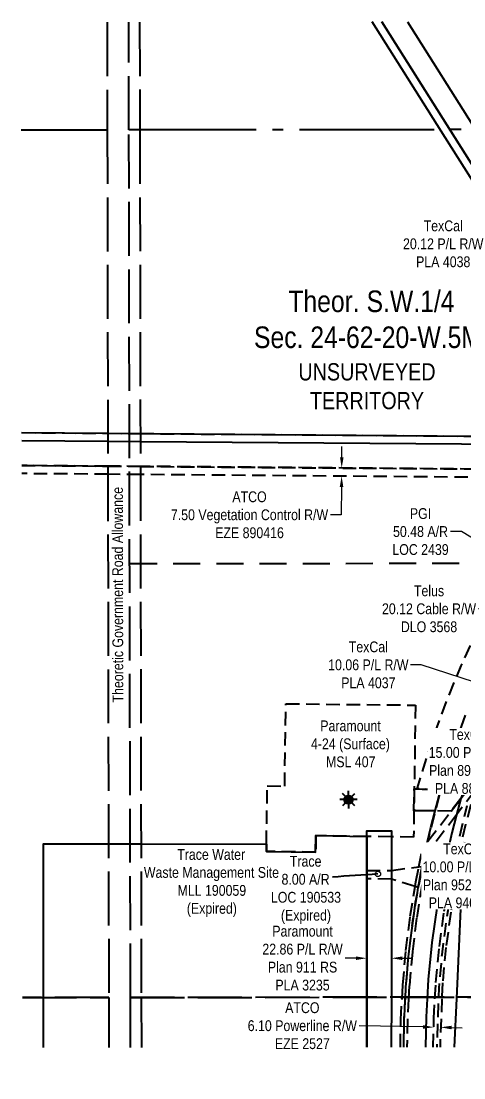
# Model space of a CAD drawing. Extents: x 507940 to 514253, y 6024270 to 6026836.
# Drawn here: x 507940 to 508351, y 6024672 to 6025651 of the extents above; entities that cross this region are included whole.
import ezdxf

# ---------------------------------------------------------------- set-up
doc = ezdxf.new("R2010")
doc.units = 0
doc.header["$LTSCALE"] = 5
doc.header["$PDMODE"] = 3
doc.header["$PDSIZE"] = 5
for name, pattern in [('foc-ACCESSROAD', [3.75, 2.5, -1.25]), ('foc-FLOWLINE', [3.75, 2.5, -1.25]), ('foc-LSD', [8, 5, -3]), ('foc-QUARTERLINE', [33, 25, -3, 2, -3]), ('foc-UNSURVEYED', [12.5, 10, -2.5])]:
    doc.linetypes.add(name, pattern=pattern)
doc.layers.get('Defpoints').update_dxf_attribs({"color": 9})
for name, color, linetype in [('C-SYMBOL', 7, 'Continuous'), ('DRILL-T', 8, 'Continuous'), ('F-AR', 190, 'foc-ACCESSROAD'), ('F-EZE', 190, 'foc-FLOWLINE'), ('F-RW', 190, 'Continuous'), ('F-WS', 190, 'foc-ACCESSROAD'), ('L-ROAD-T', 7, 'Continuous'), ('L-SECQ', 8, 'foc-QUARTERLINE'), ('L-SECTION-LSD', 7, 'foc-LSD'), ('L-UNS-T', 3, 'Continuous'), ('L-USEC', 7, 'foc-UNSURVEYED')]:
    doc.layers.add(name, color=color, linetype=linetype)
for name, color, linetype, lineweight in [('F-AR-T', 190, 'Continuous', 9), ('F-EZE-T', 190, 'Continuous', 9), ('F-RW-T', 190, 'Continuous', 9), ('F-WS-T', 190, 'Continuous', 9)]:
    doc.layers.add(name, color=color, linetype=linetype, lineweight=lineweight)
doc.styles.add('175L', font='ARIALN.TTF', dxfattribs={"height": 20})
doc.styles.add('80CG', font='ARIALN.TTF', dxfattribs={"height": 10})
doc.styles.add('80L', font='ARIALN.TTF', dxfattribs={"height": 10})
doc.dimstyles.new('Compass 5 000', dxfattribs={"dimscale": 5, "dimtxt": 9, "dimasz": 2, "dimexe": 0.2, "dimexo": 0.0625, "dimgap": 0.5, "dimtad": 0, "dimtih": 1, "dimtoh": 1, "dimzin": 0, "dimdsep": 46, "dimtxsty": '80CG', "dimcen": 0.1, "dimse1": 1, "dimse2": 1, "dimclrd": 256, "dimclrt": 256, "dimaunit": 1, "dimadec": 4, "dimazin": 0, "dimtfac": 0.06, "dimtofl": 0, "dimtmove": 0, "dimatfit": 1, "dimfxl": 0.2, "dimtolj": 1, "dimtzin": 0, "dimlwd": -1, "dimarcsym": 0})

# ---------------------------------------------------------------- blocks, each defined once
blk = doc.blocks.new('GAS')
h = blk.add_hatch(color=255)
h.dxf.hatch_style = 1
edge = h.paths.add_edge_path()
edge.add_arc((0, 0), 0.9, 0, 360)
for p, q in [((-0.81, 0), (-1.62, 0)), ((-0.57, 0.57), (-1.14, 1.14)), ((0, 0.81), (0, 1.62)), ((0.57, 0.57), (1.14, 1.14)), ((1.62, 0), (0.81, 0)), ((-0.57, -0.57), (-1.14, -1.14)), ((0, -0.81), (0, -1.62)), ((1.14, -1.14), (0.57, -0.57))]:
    blk.add_line(p, q)
blk.add_circle((0, 0), 0.8)
blk = doc.blocks.new('*D490')
at = {"layer": 'Defpoints', "color": 0, "transparency": 16777216}
for p in [(508273.44, 6025267.36), (508273.2, 6025236.87), (508394.16, 6025235.93)]:
    blk.add_point(p, dxfattribs=at)
at = {"layer": 'F-AR-T', "transparency": 16777216}
for p, q in [((508394.47, 6025276.41), (508394.67, 6025301.3)), ((508394.67, 6025301.3), (508404.67, 6025301.3)), ((508394.08, 6025225.93), (508394, 6025215.93))]:
    blk.add_line(p, q, dxfattribs=at)
for points in [[(508392.81, 6025276.42), (508396.14, 6025276.4), (508394.4, 6025266.41)], [(508392.41, 6025225.94), (508395.75, 6025225.91), (508394.16, 6025235.93)]]:
    blk.add_solid(points, dxfattribs=at)
at = {"layer": 'F-AR-T', "transparency": 16777216, "insert": (508432.58, 6025301.3), "char_height": 10, "attachment_point": 5, "style": '80CG', "bg_fill": 3, "box_fill_scale": 1.1, "bg_fill_color": 256, "bg_fill_true_color": 13158600, "bg_fill_transparency": 0}
blk.add_mtext('\\A1;TexCal\\P30.48 A/R\\PMSL 9776', dxfattribs=at)
blk = doc.blocks.new('*D492')
at = {"layer": 'Defpoints', "color": 0, "transparency": 16777216}
for p in [(508260.71, 6024808.95), (508283.56, 6024808.93), (508260.69, 6024782.66)]:
    blk.add_point(p, dxfattribs=at)
at = {"layer": 'F-AR-T', "transparency": 16777216}
for p, q in [((508250.69, 6024782.67), (508240.69, 6024782.68)), ((508293.54, 6024782.63), (508303.54, 6024782.63))]:
    blk.add_line(p, q, dxfattribs=at)
for points in [[(508250.69, 6024784.33), (508250.69, 6024781), (508260.69, 6024782.66)], [(508293.54, 6024784.3), (508293.54, 6024780.97), (508283.54, 6024782.64)]]:
    blk.add_solid(points, dxfattribs=at)
at = {"layer": 'F-AR-T', "transparency": 16777216, "insert": (508201.15, 6024782.68), "char_height": 10, "attachment_point": 5, "style": '80CG'}
blk.add_mtext('\\A1;Paramount\\P22.86 P/L R/W\\PPlan 911 RS\\PPLA 3235', dxfattribs=at)
blk = doc.blocks.new('*D501')
at = {"layer": 'Defpoints', "color": 0, "transparency": 16777216}
for p in [(508195.99, 6025237.47), (508195.92, 6025229.92), (508237.4, 6025229.59)]:
    blk.add_point(p, dxfattribs=at)
at = {"layer": 'F-EZE-T', "transparency": 16777216}
for p, q in [((508237.54, 6025247.13), (508237.62, 6025257.13)), ((508237.32, 6025219.59), (508237.11, 6025193.72)), ((508237.11, 6025193.72), (508227.11, 6025193.72))]:
    blk.add_line(p, q, dxfattribs=at)
for points in [[(508235.88, 6025247.15), (508239.21, 6025247.12), (508237.46, 6025237.13)], [(508235.65, 6025219.6), (508238.98, 6025219.57), (508237.4, 6025229.59)]]:
    blk.add_solid(points, dxfattribs=at)
at = {"layer": 'F-EZE-T', "transparency": 16777216, "insert": (508152.01, 6025193.72), "char_height": 10, "attachment_point": 5, "style": '80CG'}
blk.add_mtext('\\A1;ATCO\\P7.50 Vegetation Control R/W\\PEZE 890416', dxfattribs=at)
blk = doc.blocks.new('*D503')
at = {"layer": 'Defpoints', "color": 0, "transparency": 16777216}
for p in [(508322.71, 6024717.6), (508322.73, 6024718.72), (508329.26, 6024717.47)]:
    blk.add_point(p, dxfattribs=at)
at = {"layer": 'F-EZE-T', "transparency": 16777216}
for p, q in [((508312.73, 6024718.91), (508253.8, 6024720.05)), ((508339.28, 6024718.4), (508349.28, 6024718.2))]:
    blk.add_line(p, q, dxfattribs=at)
for points in [[(508312.76, 6024720.58), (508312.7, 6024717.24), (508322.73, 6024718.72)], [(508339.31, 6024720.06), (508339.25, 6024716.73), (508329.28, 6024718.59)]]:
    blk.add_solid(points, dxfattribs=at)
at = {"layer": 'F-EZE-T', "transparency": 16777216, "insert": (508200.95, 6024720.05), "char_height": 10, "attachment_point": 5, "style": '80CG'}
blk.add_mtext('\\A1;ATCO\\P6.10 Powerline R/W\\PEZE 2527', dxfattribs=at)
blk = doc.blocks.new('*D448')
at = {"layer": 'Defpoints', "color": 0, "transparency": 16777216}
for p in [(508392.18, 6025097.58), (508392.2, 6025097.61), (508410.17, 6025088.58)]:
    blk.add_point(p, dxfattribs=at)
at = {"layer": 'F-RW-T', "transparency": 16777216}
for p, q in [((508374.31, 6025106.56), (508364.31, 6025106.56)), ((508383.25, 6025102.07), (508374.31, 6025106.56)), ((508419.1, 6025084.06), (508428.03, 6025079.57))]:
    blk.add_line(p, q, dxfattribs=at)
for points in [[(508383.99, 6025103.56), (508382.5, 6025100.58), (508392.18, 6025097.58)], [(508419.84, 6025085.55), (508418.35, 6025082.57), (508410.16, 6025088.55)]]:
    blk.add_solid(points, dxfattribs=at)
at = {"layer": 'F-RW-T', "transparency": 16777216, "insert": (508318.41, 6025106.56), "char_height": 10, "attachment_point": 5, "style": '80CG'}
blk.add_mtext('\\A1;Telus\\P20.12 Cable R/W\\PDLO 3568', dxfattribs=at)
blk = doc.blocks.new('*D450')
at = {"layer": 'Defpoints', "color": 0, "transparency": 16777216}
for p in [(508408.95, 6025023.03), (508393.08, 6024973.9), (508402.51, 6024970.85)]:
    blk.add_point(p, dxfattribs=at)
at = {"layer": 'F-RW-T', "transparency": 16777216}
for p, q in [((508311.24, 6025054.6), (508301.24, 6025054.6)), ((508399.44, 6025026.1), (508311.24, 6025054.6)), ((508427.9, 6025016.9), (508437.42, 6025013.83))]:
    blk.add_line(p, q, dxfattribs=at)
for points in [[(508399.95, 6025027.69), (508398.92, 6025024.51), (508408.95, 6025023.03)], [(508428.42, 6025018.49), (508427.39, 6025015.31), (508418.39, 6025019.98)]]:
    blk.add_solid(points, dxfattribs=at)
at = {"layer": 'F-RW-T', "transparency": 16777216, "insert": (508262.16, 6025054.6), "char_height": 10, "attachment_point": 5, "style": '80CG'}
blk.add_mtext('\\A1;TexCal\\P10.06 P/L R/W\\PPLA 4037', dxfattribs=at)
blk = doc.blocks.new('*D451')
at = {"layer": 'Defpoints', "color": 0, "transparency": 16777216}
for p in [(508411.44, 6025472.04), (508394.43, 6025461.28), (508398.01, 6025455.62)]:
    blk.add_point(p, dxfattribs=at)
at = {"layer": 'F-RW-T', "transparency": 16777216}
for p, q in [((508423.47, 6025471.73), (508431.92, 6025477.07)), ((508381.11, 6025444.92), (508371.11, 6025444.92)), ((508389.56, 6025450.27), (508381.11, 6025444.92))]:
    blk.add_line(p, q, dxfattribs=at)
for points in [[(508422.58, 6025473.14), (508424.36, 6025470.32), (508415.02, 6025466.38)], [(508388.67, 6025451.68), (508390.46, 6025448.86), (508398.01, 6025455.62)]]:
    blk.add_solid(points, dxfattribs=at)
at = {"layer": 'F-RW-T', "transparency": 16777216, "insert": (508331.58, 6025444.92), "char_height": 10, "attachment_point": 5, "style": '80CG'}
blk.add_mtext('\\A1;TexCal\\P20.12 P/L R/W\\PPLA 4038', dxfattribs=at)
blk = doc.blocks.new('*D458')
at = {"layer": 'Defpoints', "color": 0, "transparency": 16777216}
for p in [(508437.02, 6024858.62), (508437.04, 6024862.16), (508447.04, 6024862.09)]:
    blk.add_point(p, dxfattribs=at)
at = {"layer": 'F-RW-T', "transparency": 16777216}
for p, q in [((508427.02, 6024858.69), (508388.76, 6024858.96)), ((508457.01, 6024858.48), (508467.01, 6024858.4))]:
    blk.add_line(p, q, dxfattribs=at)
for points in [[(508427.03, 6024860.35), (508427.01, 6024857.02), (508437.02, 6024858.62)], [(508457.02, 6024860.14), (508457, 6024856.81), (508447.01, 6024858.55)]]:
    blk.add_solid(points, dxfattribs=at)
at = {"layer": 'F-RW-T', "transparency": 16777216, "insert": (508349.68, 6024858.96), "char_height": 10, "attachment_point": 5, "style": '80CG', "bg_fill": 3, "box_fill_scale": 1.1, "bg_fill_color": 256, "bg_fill_true_color": 13158600, "bg_fill_transparency": 0}
blk.add_mtext('\\A1;TexCal\\P10.00 P/L R/W\\PPlan 952 2554\\PPLA 940411', dxfattribs=at)
blk = doc.blocks.new('*D460')
at = {"layer": 'Defpoints', "color": 0, "transparency": 16777216}
for p in [(508427.77, 6024964.79), (508427.77, 6024963.61), (508442.76, 6024963.5)]:
    blk.add_point(p, dxfattribs=at)
at = {"layer": 'F-RW-T', "transparency": 16777216}
for p, q in [((508417.77, 6024964.86), (508394.46, 6024965.02)), ((508452.77, 6024964.61), (508462.77, 6024964.54))]:
    blk.add_line(p, q, dxfattribs=at)
for points in [[(508417.79, 6024966.53), (508417.76, 6024963.19), (508427.77, 6024964.79)], [(508452.78, 6024966.28), (508452.75, 6024962.94), (508442.77, 6024964.68)]]:
    blk.add_solid(points, dxfattribs=at)
at = {"layer": 'F-RW-T', "transparency": 16777216, "insert": (508355.37, 6024965.02), "char_height": 10, "attachment_point": 5, "style": '80CG', "bg_fill": 3, "box_fill_scale": 1.1, "bg_fill_color": 256, "bg_fill_true_color": 13158600, "bg_fill_transparency": 0}
blk.add_mtext('\\A1;TexCal\\P15.00 P/L R/W\\PPlan 892 0544\\PPLA 880372', dxfattribs=at)
blk = doc.blocks.new('*D478')
at = {"layer": 'Defpoints', "color": 0, "transparency": 16777216}
for p in [(508406.12, 6025164.93), (508396.5, 6025149.06), (508449.79, 6025138.47)]:
    blk.add_point(p, dxfattribs=at)
at = {"layer": 'F-WS-T', "transparency": 16777216}
for p, q in [((508348.47, 6025178.16), (508338.47, 6025178.16)), ((508387.94, 6025154.24), (508348.47, 6025178.16)), ((508448.72, 6025117.41), (508457.27, 6025112.23))]:
    blk.add_line(p, q, dxfattribs=at)
for points in [[(508388.81, 6025155.66), (508387.08, 6025152.81), (508396.5, 6025149.06)], [(508449.58, 6025118.84), (508447.86, 6025115.99), (508440.17, 6025122.59)]]:
    blk.add_solid(points, dxfattribs=at)
at = {"layer": 'F-WS-T', "transparency": 16777216, "insert": (508310.52, 6025178.16), "char_height": 10, "attachment_point": 5, "style": '80CG'}
blk.add_mtext('\\A1;PGI\\P50.48 A/R\\PLOC 2439', dxfattribs=at)

msp = doc.modelspace()

# ---------------------------------------------------------------- linework, layer by layer
at = {"layer": 'F-AR', "flags": 128}
for points in [[(508294.943, 6024700.178), (508295.373, 6024724.735), (508295.454, 6024726.274), (508296.31, 6024742.564), (508296.443, 6024745.066), (508297.006, 6024755.795), (508297.278, 6024758.89), (508298.898, 6024777.35), (508299.726, 6024786.78), (508300.304, 6024791.466), (508302.664, 6024810.622), (508303.53, 6024817.649), (508304.538, 6024823.993), (508307.607, 6024843.301), (508308.406, 6024848.296), (508308.78, 6024850.276), (508308.942, 6024851.134), (508309.974, 6024856.552), (508310.179, 6024857.628), (508310.351, 6024858.527), (508310.671, 6024860.198), (508311.595, 6024864.991), (508311.787, 6024865.983), (508312.129, 6024867.751), (508313.721, 6024875.586), (508314.367, 6024878.896), (508315.211, 6024882.268), (508317.462, 6024891.269), (508324.466, 6024919.26), (508329.456, 6024939.21), (508311.994, 6024939.507), (508307.4, 6024939.579), (508308.529, 6024943.838), (508311.965, 6024954.967), (508322.777, 6024988.347), (508334.868, 6025021.286), (508348.222, 6025053.734), (508362.818, 6025085.642), (508378.634, 6025116.964), (508395.646, 6025147.651), (508413.83, 6025177.66), (508448.223, 6025227.742), (508450.909, 6025231.602), (508451.805, 6025232.887), (508453.602, 6025235.461), (508479.111, 6025235.26), (508481.652, 6025238.515), (508483.097, 6025240.363), (508486.396, 6025244.568), (508486.679, 6025244.929), (508487.103, 6025245.468), (508491.211, 6025250.546), (508491.533, 6025250.945), (508495.255, 6025255.518), (508495.962, 6025256.387), (508496.423, 6025256.954), (508499.364, 6025260.547), (508500.275, 6025261.66), (508500.978, 6025262.51), (508501.35, 6025262.96), (508502.091, 6025263.853), (508503.503, 6025265.553), (508485.626, 6025265.7), (508477.24, 6025265.765), (508484.553, 6025274.421), (508495.496, 6025287.291), (508500.69, 6025293.359), (508502.689, 6025295.663), (508514.763, 6025308.74), (508521.819, 6025316.293), (508529.405, 6025324.433), (508586.437, 6025378.383), (508678.181, 6025457.157), (508690.272, 6025467.537), (508764.526, 6025531.301), (508776.188, 6025541.314), (508785.072, 6025530.964), (508789.017, 6025526.371), (508812.105, 6025546.243), (508808.32, 6025550.652), (508804.055, 6025555.618), (508799.084, 6025561.411), (508827.052, 6025585.485), (508841.889, 6025598.256), (508902.119, 6025650.093), (508903.58, 6025651.35)], [(508981.049, 6025651.431), (508864.128, 6025550.805), (508842.017, 6025531.775), (508798.738, 6025494.52), (508791.806, 6025488.553), (508749.794, 6025452.391), (508741.253, 6025445.04), (508729.251, 6025434.709), (508728.813, 6025434.334), (508723.041, 6025429.365), (508675.027, 6025388.038), (508623.375, 6025343.581), (508600.449, 6025323.118), (508578.271, 6025301.847), (508556.87, 6025279.794), (508555.051, 6025277.797), (508548.291, 6025270.387), (508536.272, 6025256.99), (508534.882, 6025255.362), (508529.93, 6025249.508), (508516.504, 6025233.462), (508497.592, 6025209.241), (508479.56, 6025184.357), (508462.431, 6025158.844), (508446.227, 6025132.733), (508430.968, 6025106.059), (508416.676, 6025078.856), (508403.367, 6025051.157), (508391.117, 6025023.13), (508389.978, 6025020.308), (508388.784, 6025017.326), (508387.843, 6025015.025), (508387.203, 6025013.364), (508386.384, 6025011.301), (508384.455, 6025006.421), (508384.008, 6025005.283), (508381.697, 6024999.384), (508379.769, 6024994.418), (508379.345, 6024993.251), (508369.507, 6024965.453), (508365.983, 6024954.244), (508360.688, 6024937.401), (508360.29, 6024936.137), (508358.823, 6024930.81), (508352.131, 6024906.511), (508345.037, 6024876.611), (508339.02, 6024846.476), (508334.086, 6024816.144), (508330.242, 6024785.655), (508327.493, 6024755.049), (508327.138, 6024745.148), (508325.527, 6024700.21)]]:
    msp.add_lwpolyline(points, dxfattribs=at)
at = {"layer": 'F-AR'}
msp.add_lwpolyline([(508360.718, 6024947.408), (508347.936, 6024930.711), (508338.919, 6024919.118), (508324.466, 6024919.26), (508323.975, 6024919.261), (508312.032, 6024919.382), (508304.471, 6024919.457), (508304.754, 6024939.62), (508307.4, 6024939.579), (508311.994, 6024939.507), (508329.455, 6024939.233), (508365.848, 6024986.425)], dxfattribs=at)
msp.add_lwpolyline([(508311.541, 6024865.022), (508310.628, 6024860.222), (508310.312, 6024858.549), (508310.143, 6024857.648), (508308.934, 6024851.138), (508308.776, 6024850.278), (508308.399, 6024848.224), (508305.516, 6024849.077), (508283.612, 6024856.1), (508260.745, 6024856.127), (508260.751, 6024864.122), (508283.615, 6024864.095), (508308.975, 6024867.395), (508312.072, 6024867.784), (508311.732, 6024866.015), (508311.541, 6024865.022)], close=True, dxfattribs=at)
at = {"layer": 'F-EZE'}
for points in [[(507940.833, 6025239.462), (508020.735, 6025238.838), (508050.894, 6025238.603), (508453.602, 6025235.461), (508451.781, 6025232.934), (508450.877, 6025231.672), (508448.158, 6025227.873), (508050.907, 6025231.101), (508020.748, 6025231.337), (507940.846, 6025231.96)], [(508291.904, 6024700.175), (508292.364, 6024725.73), (508293.41, 6024745.057), (508294.099, 6024757.813), (508296.991, 6024789.814), (508301.034, 6024821.689), (508305.516, 6024849.077), (508306.224, 6024853.397), (508309.003, 6024867.38), (508312.553, 6024884.897), (508317.117, 6024890.82), (508317.462, 6024891.269), (508338.919, 6024919.117), (508347.982, 6024930.826), (508360.718, 6024947.408)], [(508360.688, 6024937.401), (508343.993, 6024915.733), (508318.206, 6024882.263), (508312.009, 6024851.201), (508306.929, 6024819.937), (508302.971, 6024788.511), (508300.14, 6024756.964), (508299.501, 6024745.073), (508298.439, 6024725.336), (508297.988, 6024700.181)], [(508322.37, 6024700.207), (508322.887, 6024726.939), (508323.945, 6024745.139), (508324.822, 6024760.221), (508328.044, 6024793.402), (508332.549, 6024826.435), (508338.331, 6024859.267), (508353.684, 6024924.138)], [(508351.283, 6024890.324), (508344.296, 6024858), (508338.564, 6024825.43), (508334.097, 6024792.663), (508330.901, 6024759.747), (508330.336, 6024745.157), (508328.594, 6024700.213)]]:
    msp.add_lwpolyline(points, dxfattribs=at)
at = {"layer": 'F-RW'}
for points in [[(507940.78, 6025269.95), (508020.68, 6025269.327), (508050.84, 6025269.091), (508473.554, 6025265.794), (508484.522, 6025274.496), (508497.171, 6025284.687), (508495.468, 6025287.36), (508329.698, 6025549.335), (508265.561, 6025650.687)], [(508500.686, 6025293.371), (508338.695, 6025549.36), (508274.568, 6025650.697)], [(508274.568, 6025650.697), (508338.695, 6025549.36), (508500.684, 6025293.375)], [(508298.367, 6025650.721), (508362.469, 6025549.424)], [(508476.199, 6025258.159), (508050.854, 6025261.476), (508020.694, 6025261.712), (507940.793, 6025262.335)], [(508294.95, 6024700.178), (508295.407, 6024724.733), (508295.454, 6024726.274), (508295.566, 6024728.976), (508296.31, 6024742.564), (508296.459, 6024745.066), (508297.062, 6024755.785), (508297.278, 6024758.89), (508297.697, 6024764.253), (508298.898, 6024777.35), (508299.798, 6024786.758), (508300.304, 6024791.466), (508301.099, 6024799.46), (508302.664, 6024810.622), (508303.605, 6024817.619), (508304.538, 6024823.993), (508306.007, 6024834.474), (508307.607, 6024843.301), (508308.447, 6024848.253), (508308.814, 6024850.258), (508308.971, 6024851.118), (508309.974, 6024856.552), (508310.174, 6024857.631), (508310.342, 6024858.532), (508310.656, 6024860.206), (508311.559, 6024865.01), (508311.747, 6024866.005), (508312.082, 6024867.778), (508312.372, 6024869.227), (508313.721, 6024875.586), (508314.42, 6024878.861), (508315.211, 6024882.268), (508317.117, 6024890.82), (508320.003, 6024903.772), (508324.032, 6024919.217), (508329.1, 6024937.923), (508329.456, 6024939.21), (508339.951, 6024973.189), (508352.286, 6025007.951)], [(508359.052, 6024966.855), (508348.418, 6024932.409), (508347.982, 6024930.826), (508343.993, 6024915.733), (508339.564, 6024899.039), (508332.051, 6024865.341), (508325.892, 6024831.369), (508321.096, 6024797.179), (508317.671, 6024762.824), (508316.619, 6024745.119), (508315.622, 6024728.359), (508315.076, 6024700.199)], [(507960.941, 6024699.831), (507960.994, 6024744.264), (507961.168, 6024888.76), (508021.352, 6024888.688), (508051.511, 6024888.652), (508167.725, 6024888.512), (508167.63, 6024881.698), (508213.304, 6024881.024), (508213.518, 6024896.318), (508260.776, 6024895.646), (508260.759, 6024874.332), (508260.751, 6024864.122), (508260.745, 6024856.127), (508260.659, 6024744.969), (508260.624, 6024700.143)], [(508260.624, 6024700.143), (508260.659, 6024744.969), (508260.745, 6024856.127), (508260.751, 6024864.122), (508260.759, 6024874.332), (508260.776, 6024895.646), (508260.78, 6024900.778), (508283.628, 6024900.761), (508283.624, 6024895.321), (508283.607, 6024864.095), (508283.603, 6024856.1), (508283.507, 6024745.03), (508283.472, 6024700.166)], [(508342.079, 6024700.227), (508344.078, 6024745.193), (508348.086, 6024835.365), (508353.802, 6024852.362)]]:
    msp.add_lwpolyline(points, dxfattribs=at)
at = {"layer": 'F-WS'}
for points in [[(507940.78, 6025269.95), (508020.68, 6025269.327), (508050.84, 6025269.091), (508473.554, 6025265.794)], [(508453.602, 6025235.461), (508050.894, 6025238.603), (508020.734, 6025238.838), (507940.833, 6025239.462)]]:
    msp.add_lwpolyline(points, dxfattribs=at)
msp.add_lwpolyline([(508305.843, 6025017.306), (508304.754, 6024939.62), (508304.471, 6024919.457), (508304.129, 6024895.03), (508283.624, 6024895.321), (508260.776, 6024895.646), (508213.518, 6024896.318), (508213.304, 6024881.024), (508167.63, 6024881.698), (508167.725, 6024888.512), (508168.482, 6024942.462), (508184.632, 6024942.235), (508185.702, 6025018.558), (508305.843, 6025017.306)], close=True, dxfattribs=at)
at = {"layer": 'L-SECQ'}
for p, q in [((508020.129, 6025550.486), (507940.289, 6025550.403)), ((509643.275, 6025552.173), (508040.235, 6025550.507))]:
    msp.add_line(p, q, dxfattribs=at)
at = {"layer": 'L-USEC'}
for p, q in [((508019.954, 6025650.38), (508020.129, 6025550.486)), ((508040.235, 6025550.507), (508040.06, 6025650.4)), ((508050.118, 6025650.411), (508050.293, 6025550.517)), ((508050.293, 6025550.517), (508051.7, 6024746.297)), ((508041.643, 6024746.266), (509644.967, 6024747.932)), ((509644.967, 6024747.932), (508041.643, 6024746.266)), ((507941.696, 6024746.161), (508021.537, 6024746.245)), ((508021.537, 6024746.245), (507941.696, 6024746.161)), ((508021.537, 6024746.245), (508021.618, 6024699.894)), ((508041.724, 6024699.915), (508041.643, 6024746.266)), ((508051.7, 6024746.297), (508051.782, 6024699.926))]:
    msp.add_line(p, q, dxfattribs=at)

# ---------------------------------------------------------------- block references
at = {"layer": 'DRILL-T', "xscale": 4.994651830911121, "yscale": 4.994651830911121, "zscale": 9.994650400000177}
msp.add_blockref('GAS', (508243.86, 6024929.673), dxfattribs=at)

# ---------------------------------------------------------------- texts
at = {"layer": 'C-SYMBOL', "color": 3, "insert": (508265.009, 6025401.701), "char_height": 20, "width": 215.98445, "attachment_point": 2, "style": '175L'}
msp.add_mtext('Theor. S.W.1/4 \\PSec. 24-62-20-W.5M.', dxfattribs=at)
at = {"layer": 'F-AR-T', "insert": (508171.391, 6024877.52), "char_height": 10, "attachment_point": 1, "style": '80L'}
msp.add_mtext_dynamic_manual_height_columns('\\pi18.0277;Trace\\P\\pi10.29237;8.00 A/R\\P\\pi0.47313;LOC 190533\\P\\pi9.73302;(Expired)', width=64.55473, gutter_width=50.027, heights=[0], dxfattribs=at)
at = {"layer": 'F-RW-T', "insert": (508053.927, 6024883.854), "char_height": 9.9893, "attachment_point": 1, "style": '80L'}
msp.add_mtext_dynamic_manual_height_columns('\\pi31.08361;Trace Water\\P\\pi0.16174;Waste Management Site\\P\\pi31.36298;MLL 190059\\P\\pi39.97245;(Expired)', width=124.98535, gutter_width=50.027, heights=[0], dxfattribs=at)
at = {"layer": 'F-WS-T', "insert": (508202.106, 6025003.098), "char_height": 10, "attachment_point": 1, "style": '80L'}
msp.add_mtext_dynamic_manual_height_columns('\\pi15.50226;Paramount\\P\\pi6.84265;4-24 (Surface)\\P\\pi20.81263;MSL 407', width=86.08638, gutter_width=50.027, heights=[0], dxfattribs=at)
at = {"layer": 'L-ROAD-T', "insert": (508024.803, 6025119.673), "char_height": 9.99465, "width": 199.83847, "attachment_point": 2, "rotation": 90.12056, "style": '80L', "bg_fill": 3, "box_fill_scale": 1.2, "bg_fill_color": 256, "bg_fill_transparency": 0}
msp.add_mtext('Theoretic Government Road Allowance', dxfattribs=at)
at = {"layer": 'L-UNS-T', "color": 3, "insert": (508260.917, 6025312.855), "char_height": 15.99144, "attachment_point": 5, "style": '80L'}
msp.add_mtext_dynamic_manual_height_columns('UNSURVEYED TERRITORY', width=126.48141, gutter_width=47.525, heights=[0], dxfattribs=at)

# ---------------------------------------------------------------- dimensions: what is measured, and where the dimension line sits
at = {"layer": 'F-AR-T', "color": 3}
dim = msp.add_linear_dim(base=(508260.688, 6024782.66), p1=(508283.562, 6024808.928), p2=(508260.709, 6024808.946), angle=179.95579, text='Paramount\\P22.86 P/L R/W\\PPlan 911 RS\\PPLA 3235', dimstyle='Compass 5 000', dxfattribs=at)
dim.commit()
dim.dimension.update_dxf_attribs({"geometry": '*D492', "text_midpoint": (508201.152, 6024782.675), "dimtype": 161})
at = {"layer": 'F-EZE-T', "color": 3}
for base, p1, p2, angle, text, picture, middle in [((508237.399, 6025229.586), (508195.985, 6025237.471), (508195.924, 6025229.923), 269.534409, 'ATCO\\P7.50 Vegetation Control R/W\\PEZE 890416', '*D501', (508152.012, 6025193.72)), ((508322.728, 6024718.717), (508329.263, 6024717.473), (508322.706, 6024717.6), 178.891626, 'ATCO\\P6.10 Powerline R/W\\PEZE 2527', '*D503', (508200.948, 6024720.05))]:
    dim = msp.add_linear_dim(base=base, p1=p1, p2=p2, angle=angle, text=text, dimstyle='Compass 5 000', dxfattribs=at)
    dim.commit()
    dim.dimension.update_dxf_attribs({"geometry": picture, "text_midpoint": middle, "dimtype": 161})
at = {"layer": 'F-RW-T', "color": 3}
for base, p1, p2, angle, text, picture, middle in [((508398.014, 6025455.62), (508411.437, 6025472.04), (508394.433, 6025461.279), 212.325905, 'TexCal\\P20.12 P/L R/W\\PPLA 4038', '*D451', (508331.575, 6025444.924)), ((508408.953, 6025023.025), (508402.513, 6024970.853), (508393.078, 6024973.902), 162.091107, 'TexCal\\P10.06 P/L R/W\\PPLA 4037', '*D450', (508262.156, 6025054.603))]:
    dim = msp.add_linear_dim(base=base, p1=p1, p2=p2, angle=angle, text=text, dimstyle='Compass 5 000', dxfattribs=at)
    dim.commit()
    dim.dimension.update_dxf_attribs({"geometry": picture, "text_midpoint": middle, "dimtype": 161})
at = {"layer": 'F-RW-T'}
dim = msp.add_aligned_dim(p1=(508410.174, 6025088.579), p2=(508392.195, 6025097.612), distance=0.032, text='Telus\\P20.12 Cable R/W\\PDLO 3568', dimstyle='Compass 5 000', dxfattribs=at)
dim.commit()
dim.dimension.update_dxf_attribs({"geometry": '*D448', "text_midpoint": (508318.409, 6025106.562)})

# ---------------------------------------------------------------- leaders
at = {"layer": 'F-AR-T', "path_type": 1}
msp.add_leader([(508271.053, 6024860.774), (508229.064, 6024857.858)], dimstyle='Compass 5 000', override={"dimasz": 1, "dimgap": 0.5, "dimtad": 0, "dimldrblk": 'DotBlank'}, dxfattribs=at)

# ---------------------------------------------------------------- next in the draw order: linework, layer by layer
at = {"layer": 'L-SECTION-LSD', "flags": 128}
msp.add_lwpolyline([(508041.354, 6025148.549), (508842.516, 6025149.382)], dxfattribs=at)
at = {"layer": 'L-USEC'}
for p, q in [((508020.129, 6025550.486), (508021.537, 6024746.245)), ((508041.643, 6024746.266), (508040.235, 6025550.507))]:
    msp.add_line(p, q, dxfattribs=at)

# ---------------------------------------------------------------- next in the draw order: dimensions: what is measured, and where the dimension line sits
at = {"layer": 'F-AR-T', "color": 3}
dim = msp.add_linear_dim(base=(508394.157, 6025235.925), p1=(508273.44, 6025267.355), p2=(508273.202, 6025236.869), angle=269.55297, text='TexCal\\P30.48 A/R\\PMSL 9776', dimstyle='Compass 5 000', override={"dimtfill": 1}, dxfattribs=at)
dim.commit()
dim.dimension.update_dxf_attribs({"geometry": '*D490', "text_midpoint": (508432.58, 6025301.3), "dimtype": 161})
at = {"layer": 'F-RW-T', "color": 3}
dim = msp.add_linear_dim(base=(508437.017, 6024858.617), p1=(508447.037, 6024862.086), p2=(508437.042, 6024862.157), angle=179.594927, text='TexCal\\P10.00 P/L R/W\\PPlan 952 2554\\PPLA 940411', dimstyle='Compass 5 000', override={"dimtfill": 1}, dxfattribs=at)
dim.commit()
dim.dimension.update_dxf_attribs({"geometry": '*D458', "text_midpoint": (508349.681, 6024858.958), "dimtype": 161})

# ---------------------------------------------------------------- next in the draw order: dimensions: what is measured, and where the dimension line sits
dim = msp.add_linear_dim(base=(508427.774, 6024964.788), p1=(508442.757, 6024963.503), p2=(508427.765, 6024963.61), angle=179.594051, text='TexCal\\P15.00 P/L R/W\\PPlan 892 0544\\PPLA 880372', dimstyle='Compass 5 000', override={"dimtfill": 1}, dxfattribs=at)
dim.commit()
dim.dimension.update_dxf_attribs({"geometry": '*D460', "text_midpoint": (508355.374, 6024965.024), "dimtype": 161})
at = {"layer": 'F-WS-T'}
dim = msp.add_linear_dim(base=(508396.497, 6025149.057), p1=(508449.786, 6025138.469), p2=(508406.117, 6025164.931), angle=148.785852, text='PGI\\P50.48 A/R\\PLOC 2439', dimstyle='Compass 5 000', dxfattribs=at)
dim.commit()
dim.dimension.update_dxf_attribs({"geometry": '*D478', "text_midpoint": (508310.524, 6025178.161), "dimtype": 161})

doc.saveas('drawing.dxf')
